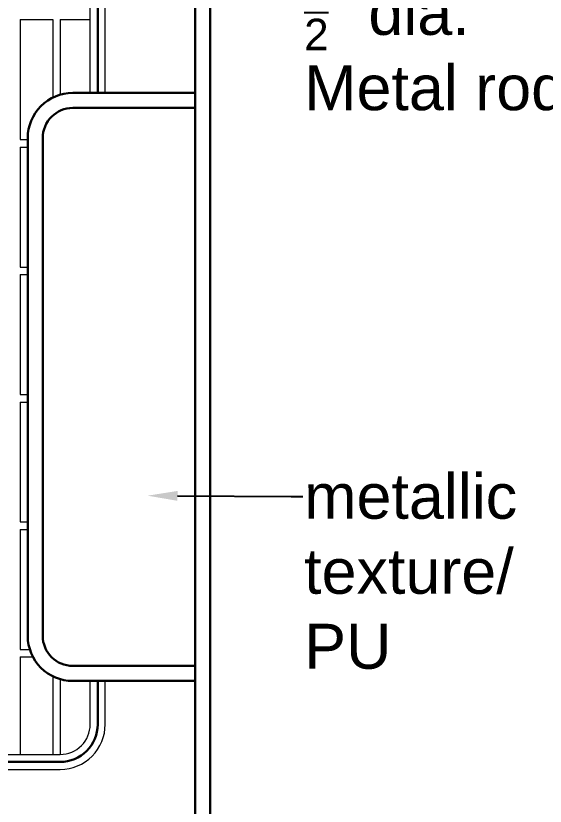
# Model space of a CAD drawing. Header units: millimetres. Extents: x 35877 to 3066687, y -650199 to -40525.
# Drawn here: x 147838.7 to 147874, y -180542.9 to -180490.2 of the extents above; entities that cross this region are included whole.
import ezdxf
from ezdxf import colors
from ezdxf.entities.mleader import LeaderData, LeaderLine
from ezdxf.math import Vec2, Vec3

# ---------------------------------------------------------------- set-up
doc = ezdxf.new("R2010")
doc.units = ezdxf.units.MM
doc.header["$MEASUREMENT"] = 0
doc.header["$PDMODE"] = 35
doc.linetypes.add('DASHED', pattern=[0.75, 0.5, -0.25])
doc.layers.get('Defpoints').update_dxf_attribs({"color": 220})
for name, color, linetype, lineweight in [('A8_FURNITURE', 32, 'Continuous', 30), ('Elevation 4.5', 206, 'Continuous', 5), ('FURNITURE', 32, 'Continuous', 9), ('furniture dimensions', 1, 'DASHED', 0), ('LABALLING', 1, 'Continuous', 25), ('wall', 7, 'Continuous', 30)]:
    doc.layers.add(name, color=color, linetype=linetype, lineweight=lineweight)
doc.styles.add('century g', font='GOTHIC.TTF')
doc.styles.get("Standard").update_dxf_attribs({"font": 'arial.ttf', "height": 6})
doc.dimstyles.new('Archana', dxfattribs={"dimtxt": 2, "dimasz": 0.75, "dimexe": 0.5, "dimexo": 0.5, "dimgap": 0, "dimtad": 0, "dimzin": 0, "dimdsep": 46, "dimlunit": 4, "dimtxsty": 'century g', "dimblk": 'OBLIQUE', "dimcen": 0, "dimdle": 1, "dimclrd": 256, "dimclre": 256, "dimclrt": 256, "dimadec": 0, "dimazin": 0, "dimtfac": 1, "dimtofl": 0, "dimtmove": 1, "dimatfit": 3, "dimfxl": 1, "dimfxlon": 1, "dimtolj": 1, "dimtzin": 0, "dimlwd": -1, "dimlwe": -1, "dimarcsym": 0})

# ---------------------------------------------------------------- blocks, each defined once
blk = doc.blocks.new('_Oblique')
at = {"layer": 'wall', "color": 0, "lineweight": -2}
blk.add_line((-0.5, -0.5), (0.5, 0.5), dxfattribs=at)
blk = doc.blocks.new('*D354')
at = {"layer": 'Defpoints', "color": 0, "linetype": 'Continuous', "lineweight": 0, "transparency": 16777216}
for p in [(147844.127, -180536.016), (147811.13, -180537.465), (147844.127, -180552.582)]:
    blk.add_point(p, dxfattribs=at)
at = {"layer": 'furniture dimensions', "color": 5, "linetype": 'ByBlock', "transparency": 16777216}
blk.add_line((147811.13, -180548.582), (147811.13, -180553.082), dxfattribs=at)
at = {"layer": 'furniture dimensions', "color": 5, "linetype": 'Continuous', "transparency": 16777216}
for p, q in [((147844.127, -180548.582), (147844.127, -180553.082)), ((147810.13, -180552.582), (147823.673, -180552.582)), ((147845.127, -180552.582), (147831.584, -180552.582))]:
    blk.add_line(p, q, dxfattribs=at)
at = {"layer": 'furniture dimensions', "color": 5, "linetype": 'Continuous', "transparency": 16777216, "xscale": 1.5, "yscale": 1.5, "zscale": 1.5, "rotation": 180}
blk.add_blockref('_Oblique', (147811.13, -180552.582), dxfattribs=at)
at = {"layer": 'furniture dimensions', "color": 5, "linetype": 'Continuous', "transparency": 16777216, "xscale": 1.5, "yscale": 1.5, "zscale": 1.5}
blk.add_blockref('_Oblique', (147844.127, -180552.582), dxfattribs=at)
at = {"layer": 'furniture dimensions', "linetype": 'Continuous', "lineweight": 0, "transparency": 16777216, "insert": (147827.628, -180552.582), "char_height": 3, "attachment_point": 5, "style": 'century g'}
blk.add_mtext('\\A1;2\'-9"', dxfattribs=at)
blk = doc.blocks.new('*D355')
at = {"layer": 'Defpoints', "color": 0, "linetype": 'Continuous', "lineweight": 0, "transparency": 16777216}
for p in [(147844.127, -180536.016), (147850.627, -180549.465), (147850.627, -180552.582)]:
    blk.add_point(p, dxfattribs=at)
at = {"layer": 'furniture dimensions', "color": 5, "linetype": 'ByBlock', "transparency": 16777216}
blk.add_line((147844.127, -180548.582), (147844.127, -180553.082), dxfattribs=at)
at = {"layer": 'furniture dimensions', "color": 5, "linetype": 'Continuous', "transparency": 16777216}
for p, q in [((147850.627, -180549.965), (147850.627, -180553.082)), ((147843.127, -180552.582), (147845.773, -180552.582)), ((147851.627, -180552.582), (147848.981, -180552.582))]:
    blk.add_line(p, q, dxfattribs=at)
at = {"layer": 'furniture dimensions', "color": 5, "linetype": 'Continuous', "transparency": 16777216, "xscale": 1.5, "yscale": 1.5, "zscale": 1.5, "rotation": 180}
blk.add_blockref('_Oblique', (147844.127, -180552.582), dxfattribs=at)
at = {"layer": 'furniture dimensions', "color": 5, "linetype": 'Continuous', "transparency": 16777216, "xscale": 1.5, "yscale": 1.5, "zscale": 1.5}
blk.add_blockref('_Oblique', (147850.627, -180552.582), dxfattribs=at)
at = {"layer": 'furniture dimensions', "linetype": 'Continuous', "lineweight": 0, "transparency": 16777216, "insert": (147847.377, -180552.582), "char_height": 3, "attachment_point": 5, "style": 'century g'}
blk.add_mtext('\\A1;7"', dxfattribs=at)

msp = doc.modelspace()

# ---------------------------------------------------------------- linework, layer by layer
at = {"layer": 'A8_FURNITURE', "color": 18, "lineweight": 0, "true_color": 0x000000, "transparency": 33554687}
for p, q in [((147838.951, -180490.471), (147841.133, -180490.471)), ((147838.951, -180490.471), (147838.951, -180498.471)), ((147841.133, -180490.471), (147841.133, -180495.676)), ((147841.633, -180490.471), (147843.627, -180490.471)), ((147841.633, -180490.471), (147841.633, -180495.483)), ((147838.951, -180498.471), (147839.46, -180498.471)), ((147838.951, -180498.971), (147839.46, -180498.971)), ((147838.951, -180498.971), (147838.951, -180506.971)), ((147838.951, -180506.971), (147839.46, -180506.971)), ((147838.951, -180507.471), (147839.46, -180507.471)), ((147838.951, -180507.471), (147838.951, -180515.471)), ((147838.951, -180515.471), (147839.46, -180515.471)), ((147838.951, -180515.971), (147839.46, -180515.971)), ((147838.951, -180515.971), (147838.951, -180523.971)), ((147838.951, -180523.971), (147839.46, -180523.971)), ((147838.951, -180524.471), (147839.46, -180524.471)), ((147838.951, -180524.471), (147838.951, -180532.471)), ((147838.951, -180532.471), (147839.6, -180532.471)), ((147838.951, -180532.971), (147839.809, -180532.971)), ((147838.951, -180532.971), (147838.951, -180539.465)), ((147841.133, -180534.257), (147841.133, -180539.465)), ((147841.633, -180534.45), (147841.633, -180539.465))]:
    msp.add_line(p, q, dxfattribs=at)
msp.add_lwpolyline([(147843.627, -180495.366), (147843.627, -180468.471, 0.414214), (147841.627, -180466.471), (147813.63, -180466.471, 0.414214), (147811.63, -180468.471), (147811.63, -180537.465, 0.414214), (147813.63, -180539.465), (147841.627, -180539.465, 0.414214), (147843.627, -180537.465), (147843.627, -180534.566)], format="xyb", dxfattribs=at)
at = {"layer": 'Elevation 4.5', "color": 18, "lineweight": 30, "true_color": 0x000000, "transparency": 33554687}
msp.add_line((147851.627, -180549.465), (147851.619, -180456.506), dxfattribs=at)
msp.add_lwpolyline([(147851.619, -180456.506), (147803.627, -180456.506), (147803.635, -180549.465), (147851.627, -180549.465)], close=True, dxfattribs=at)
at = {"layer": 'FURNITURE', "lineweight": 30, "transparency": 33554687}
msp.add_lwpolyline([(147850.627, -180549.465), (147850.619, -180457.506), (147804.627, -180457.506), (147804.635, -180549.465)], dxfattribs=at)
at = {"layer": 'FURNITURE', "lineweight": 9, "transparency": 33554687}
msp.add_lwpolyline([(147844.627, -180495.366), (147844.627, -180468.471, 0.414214), (147841.627, -180465.471), (147813.63, -180465.471, 0.414214), (147810.63, -180468.471), (147810.63, -180537.465, 0.414214), (147813.63, -180540.465), (147841.627, -180540.465, 0.414214), (147844.627, -180537.465), (147844.627, -180534.566)], format="xyb", dxfattribs=at)
at = {"layer": 'FURNITURE', "lineweight": 30, "transparency": 33554687}
for points in [[(147844.127, -180495.366), (147844.127, -180468.471, 0.414214), (147841.627, -180465.971), (147813.63, -180465.971, 0.414214), (147811.13, -180468.471), (147811.13, -180537.465, 0.414214), (147813.63, -180539.965), (147841.627, -180539.965, 0.414214), (147844.127, -180537.465), (147844.127, -180534.566)], [(147850.627, -180534.566), (147842.46, -180534.566, -0.414214), (147839.46, -180531.566), (147839.46, -180498.366, -0.414214), (147842.46, -180495.366), (147850.627, -180495.366)], [(147850.627, -180533.566), (147842.46, -180533.566, -0.414214), (147840.46, -180531.566), (147840.46, -180498.366, -0.414214), (147842.46, -180496.366), (147850.627, -180496.366)]]:
    msp.add_lwpolyline(points, format="xyb", dxfattribs=at)

# ---------------------------------------------------------------- dimensions: what is measured, and where the dimension line sits
at = {"layer": 'furniture dimensions', "color": 5, "linetype": 'Continuous', "lineweight": 0, "transparency": 33554687}
for base, p1, p2, picture, middle in [((147844.127, -180552.582), (147811.13, -180537.465), (147844.127, -180536.016), '*D354', (147827.628, -180552.582)), ((147850.627089503, -180552.581975783), (147844.127089503, -180536.015568116), (147850.627089503, -180549.46483436), '*D355', (147847.377089503, -180552.581975783))]:
    dim = msp.add_linear_dim(base=base, p1=p1, p2=p2, dimstyle='Archana', override={"dimtxt": 3, "dimasz": 1.5, "dimdec": 0, "dimclrd": 5, "dimclre": 5, "dimfxl": 4}, dxfattribs=at)
    dim.commit()
    dim.dimension.update_dxf_attribs({"geometry": picture, "text_midpoint": middle})

# ---------------------------------------------------------------- leaders
at = {"layer": 'LABALLING', "lineweight": 5, "ltscale": 4, "transparency": 33554687}
ml = msp.add_multileader_mtext('Standard', dxfattribs=at)
ml.set_content('\\A1;{\\H0.7x;\\S1/2;}" dia.\\PMetal rod', color=256)
ml.set_leader_properties()
ml.build(insert=Vec2(0, 0))
ml.multileader.update_dxf_attribs({"dogleg_length": 28.276, "arrow_head_size": 2})
ctx = ml.context
ctx.base_point, ctx.char_height, ctx.arrow_head_size, ctx.landing_gap_size, ctx.plane_origin = Vec3(147857.805, -180488.997), 3, 2, 0.09, Vec3(147873.702, -180488.997)
notes = []
notes.append((ctx, [(0, (1, 1, 0), (147857.023, -180488.997), (1, 0), 0.782, [(0, [(147838.878, -180488.932)], 0, [])])]))
ctx.mtext.insert, ctx.mtext.flow_direction = Vec3(147857.895, -180487.473), 5
ml = msp.add_multileader_mtext('Standard', dxfattribs=at)
ml.set_content('\\A1;metallic \\Ptexture/\\PPU', color=256)
ml.set_leader_properties()
ml.build(insert=Vec2(0, 0))
ml.multileader.update_dxf_attribs({"dogleg_length": 28.276, "arrow_head_size": 2})
ctx = ml.context
ctx.base_point, ctx.char_height, ctx.arrow_head_size, ctx.landing_gap_size, ctx.plane_origin = Vec3(147857.805, -180522.281), 3, 2, 0.09, Vec3(147873.702, -180522.281)
notes.append((ctx, [(0, (1, 1, 0), (147857.023, -180522.281), (1, 0), 0.782, [(0, [(147847.448, -180522.216)], 0, [])])]))
ctx.mtext.insert, ctx.mtext.flow_direction = Vec3(147857.895, -180520.755), 5
for ctx, leaders in notes:
    for number, flags, end, landing, length, lines in leaders:
        leader = LeaderData()
        leader.index, (leader.has_last_leader_line, leader.has_dogleg_vector, leader.attachment_direction) = number, flags
        leader.last_leader_point, leader.dogleg_vector, leader.dogleg_length = Vec3(end), Vec3(landing), length
        for number, points, colour, breaks in lines:
            line = LeaderLine()
            line.index, line.vertices, line.color, line.breaks = number, Vec3.list(points), colors.encode_raw_color(colour), breaks
            leader.lines.append(line)
        ctx.leaders.append(leader)

doc.saveas('drawing.dxf')
